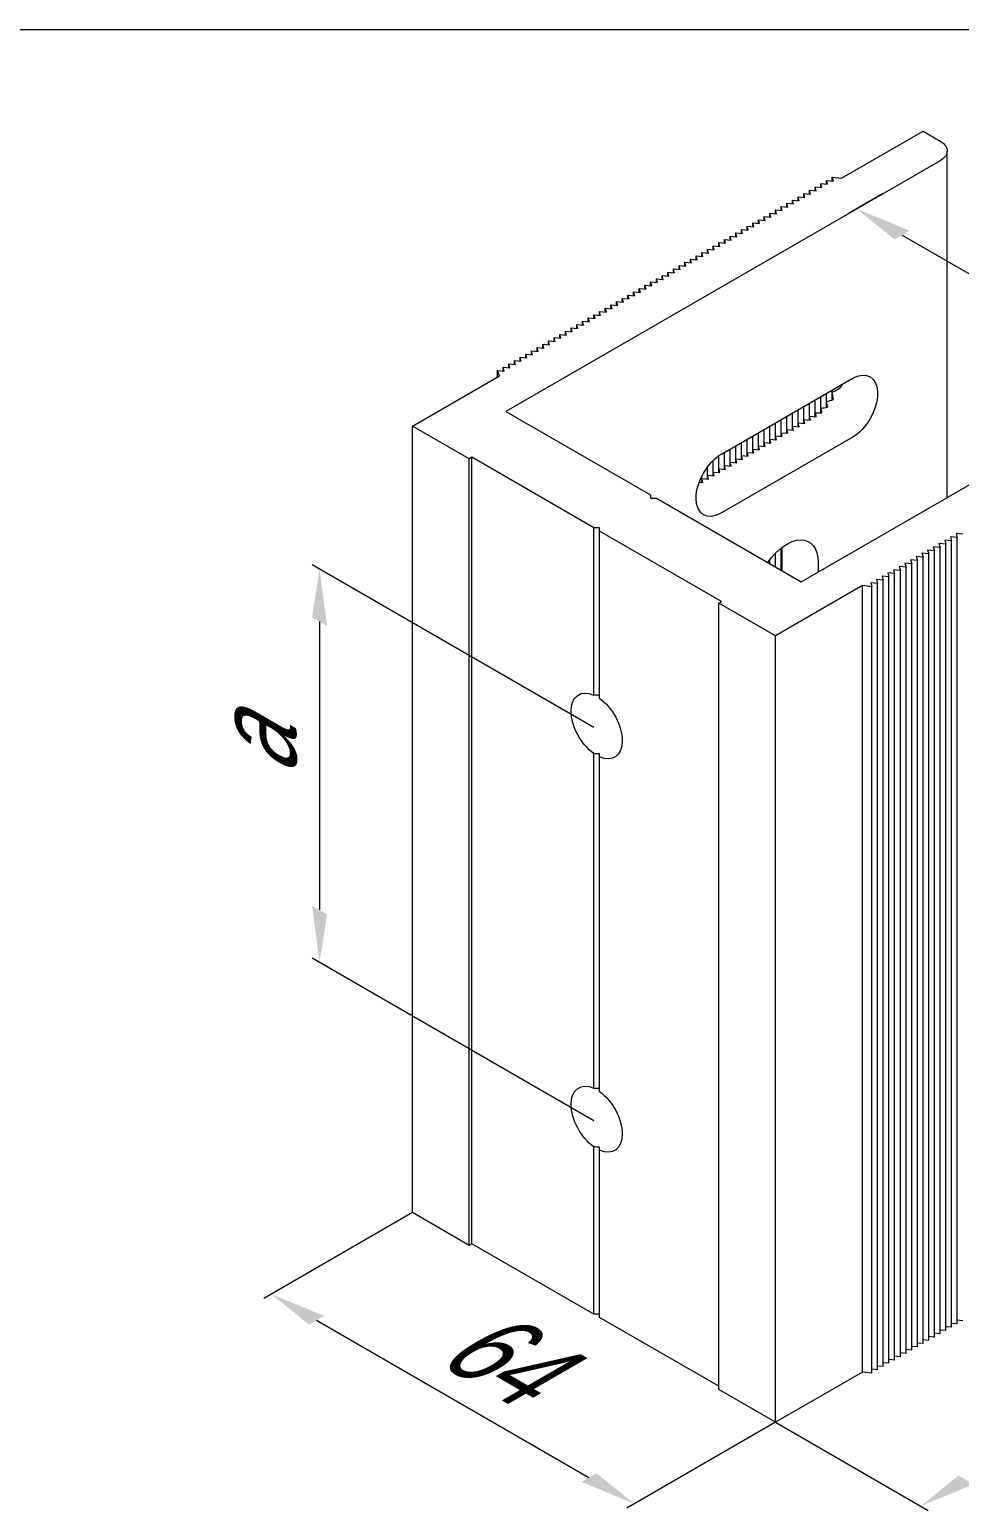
# Model space of a CAD drawing. Extents: x -37 to 4620, y -49 to 348.
# Drawn here: x 1769.68 to 1790.53, y 28.12 to 61.32 of the extents above; entities that cross this region are included whole.
import ezdxf

# ---------------------------------------------------------------- set-up
doc = ezdxf.new("R2010")
doc.units = 0
doc.header["$LTSCALE"] = 5
for name, color, linetype, lineweight in [('4', 160, 'CONTINUOUS', 18), ('PV-B6A89', 7, 'CONTINUOUS', 15), ('Рамки', 1, 'CONTINUOUS', 15)]:
    doc.layers.add(name, color=color, linetype=linetype, lineweight=lineweight)
doc.styles.add('14', font='RUSS.SHX', dxfattribs={"width": 0.7, "height": 14})

msp = doc.modelspace()

# ---------------------------------------------------------------- linework, layer by layer
at = {"layer": '4', "extrusion": (-3.2e-15, 0.816497, 0.57735)}
for p, q in [((1789.247, 56.715, 777.563), (1793.829, 54.069, 781.304)), ((1778.263, 34.794, 771.151), (1774.931, 32.871, 773.871)), ((1776.115, 32.378, 774.567), (1782.224, 28.851, 779.556)), ((1786.409, 30.091, 777.802), (1783.077, 28.168, 780.522)), ((1786.409, 30.091, 777.802), (1789.83, 28.116, 780.596))]:
    msp.add_line(p, q, dxfattribs=at)
at = {"layer": '4', "extrusion": (-0.707107, -0.408248, 0.57735)}
for p, q in [((1782.336, 45.67, 783.83), (1776.017, 49.318, 778.671)), ((1776.183, 48.047, 777.974), (1776.183, 41.58, 773.402)), ((1782.336, 36.852, 777.594), (1776.017, 40.5, 772.435))]:
    msp.add_line(p, q, dxfattribs=at)
at = {"layer": '4', "extrusion": (-3.2e-15, 0.816497, 0.57735)}
for points in [[(-1789.417, 601.963, 495.234), (-1789.077, 602.303, 495.234), (-1788.229, 601.115, 495.234)], [(-1776.285, 613.568, 473.634), (-1775.945, 613.908, 473.634), (-1775.097, 612.72, 473.634)], [(-1782.394, 619.678, 473.634), (-1782.054, 620.017, 473.634), (-1783.242, 620.866, 473.634)], [(-1790.513, 619.768, 473.634), (-1790.853, 620.107, 473.634), (-1789.665, 620.956, 473.634)]]:
    msp.add_solid(points, dxfattribs=at)
at = {"layer": '4', "extrusion": (-0.707107, -0.408248, 0.57735)}
for points in [[(846.312, 1537.005, -826.402), (846.651, 1537.344, -826.402), (845.463, 1538.193, -826.402)], [(851.912, 1531.405, -826.402), (852.252, 1531.744, -826.402), (853.1, 1530.556, -826.402)]]:
    msp.add_solid(points, dxfattribs=at)
at = {"layer": 'PV-B6A89', "extrusion": (-3.2e-15, 0.816497, 0.57735)}
for p, q in [((1787.892, 57.99, 697.412), (1789.718, 59.044, 697.412)), ((1789.718, 59.044, 697.412), (1790.1, 58.824, 697.412)), ((1790.258, 50.832, 697.412), (1790.258, 58.603, 697.412)), ((1790.1, 58.383, 697.412), (1780.363, 52.761, 697.412)), ((1787.3, 57.71, 697.412), (1787.3, 57.795, 697.412)), ((1787.3, 57.795, 697.412), (1787.451, 57.781, 697.412)), ((1787.324, 57.708, 697.412), (1787.3, 57.795, 697.412)), ((1787.427, 57.783, 697.412), (1787.427, 57.869, 697.412)), ((1787.427, 57.869, 697.412), (1787.578, 57.854, 697.412)), ((1787.451, 57.781, 697.412), (1787.427, 57.869, 697.412)), ((1787.554, 57.857, 697.412), (1787.554, 57.942, 697.412)), ((1787.554, 57.942, 697.412), (1787.706, 57.928, 697.412)), ((1787.578, 57.854, 697.412), (1787.554, 57.942, 697.412)), ((1787.681, 57.93, 697.412), (1787.681, 58.015, 697.412)), ((1787.681, 58.015, 697.412), (1787.892, 57.99, 697.412)), ((1787.706, 57.928, 697.412), (1787.681, 58.015, 697.412)), ((1786.79, 57.416, 697.412), (1786.79, 57.501, 697.412)), ((1786.79, 57.501, 697.412), (1786.942, 57.487, 697.412)), ((1786.815, 57.414, 697.412), (1786.79, 57.501, 697.412)), ((1786.918, 57.489, 697.412), (1786.918, 57.575, 697.412)), ((1786.918, 57.575, 697.412), (1787.069, 57.561, 697.412)), ((1786.942, 57.487, 697.412), (1786.918, 57.575, 697.412)), ((1787.045, 57.563, 697.412), (1787.045, 57.648, 697.412)), ((1787.045, 57.648, 697.412), (1787.197, 57.634, 697.412)), ((1787.069, 57.561, 697.412), (1787.045, 57.648, 697.412)), ((1787.172, 57.636, 697.412), (1787.172, 57.722, 697.412)), ((1787.172, 57.722, 697.412), (1787.324, 57.708, 697.412)), ((1787.197, 57.634, 697.412), (1787.172, 57.722, 697.412)), ((1788.807, 57.637, 776.259), (1788.063, 57.207, 776.867)), ((1786.154, 57.048, 697.412), (1786.154, 57.134, 697.412)), ((1786.154, 57.134, 697.412), (1786.306, 57.12, 697.412)), ((1786.178, 57.046, 697.412), (1786.154, 57.134, 697.412)), ((1786.281, 57.122, 697.412), (1786.281, 57.207, 697.412)), ((1786.281, 57.207, 697.412), (1786.433, 57.193, 697.412)), ((1786.306, 57.12, 697.412), (1786.281, 57.207, 697.412)), ((1786.409, 57.195, 697.412), (1786.409, 57.281, 697.412)), ((1786.409, 57.281, 697.412), (1786.56, 57.267, 697.412)), ((1786.433, 57.193, 697.412), (1786.409, 57.281, 697.412)), ((1786.536, 57.269, 697.412), (1786.536, 57.354, 697.412)), ((1786.536, 57.354, 697.412), (1786.687, 57.34, 697.412)), ((1786.56, 57.267, 697.412), (1786.536, 57.354, 697.412)), ((1786.663, 57.342, 697.412), (1786.663, 57.428, 697.412)), ((1786.663, 57.428, 697.412), (1786.815, 57.414, 697.412)), ((1786.687, 57.34, 697.412), (1786.663, 57.428, 697.412)), ((1785.645, 56.754, 697.412), (1785.645, 56.84, 697.412)), ((1785.645, 56.84, 697.412), (1785.796, 56.826, 697.412)), ((1785.669, 56.752, 697.412), (1785.645, 56.84, 697.412)), ((1785.772, 56.828, 697.412), (1785.772, 56.913, 697.412)), ((1785.772, 56.913, 697.412), (1785.924, 56.899, 697.412)), ((1785.796, 56.826, 697.412), (1785.772, 56.913, 697.412)), ((1785.899, 56.901, 697.412), (1785.899, 56.987, 697.412)), ((1785.899, 56.987, 697.412), (1786.051, 56.973, 697.412)), ((1785.924, 56.899, 697.412), (1785.899, 56.987, 697.412)), ((1786.027, 56.975, 697.412), (1786.027, 57.06, 697.412)), ((1786.027, 57.06, 697.412), (1786.178, 57.046, 697.412)), ((1786.051, 56.973, 697.412), (1786.027, 57.06, 697.412)), ((1785.009, 56.387, 697.412), (1785.009, 56.472, 697.412)), ((1785.009, 56.472, 697.412), (1785.16, 56.458, 697.412)), ((1785.033, 56.385, 697.412), (1785.009, 56.472, 697.412)), ((1785.136, 56.461, 697.412), (1785.136, 56.546, 697.412)), ((1785.136, 56.546, 697.412), (1785.287, 56.532, 697.412)), ((1785.16, 56.458, 697.412), (1785.136, 56.546, 697.412)), ((1785.263, 56.534, 697.412), (1785.263, 56.619, 697.412)), ((1785.263, 56.619, 697.412), (1785.415, 56.605, 697.412)), ((1785.287, 56.532, 697.412), (1785.263, 56.619, 697.412)), ((1785.39, 56.607, 697.412), (1785.39, 56.693, 697.412)), ((1785.39, 56.693, 697.412), (1785.542, 56.679, 697.412)), ((1785.415, 56.605, 697.412), (1785.39, 56.693, 697.412)), ((1785.518, 56.681, 697.412), (1785.518, 56.766, 697.412)), ((1785.518, 56.766, 697.412), (1785.669, 56.752, 697.412)), ((1785.542, 56.679, 697.412), (1785.518, 56.766, 697.412)), ((1784.499, 56.093, 697.412), (1784.499, 56.178, 697.412)), ((1784.499, 56.178, 697.412), (1784.651, 56.164, 697.412)), ((1784.524, 56.091, 697.412), (1784.499, 56.178, 697.412)), ((1784.627, 56.167, 697.412), (1784.627, 56.252, 697.412)), ((1784.627, 56.252, 697.412), (1784.778, 56.238, 697.412)), ((1784.651, 56.164, 697.412), (1784.627, 56.252, 697.412)), ((1784.754, 56.24, 697.412), (1784.754, 56.325, 697.412)), ((1784.754, 56.325, 697.412), (1784.906, 56.311, 697.412)), ((1784.778, 56.238, 697.412), (1784.754, 56.325, 697.412)), ((1784.881, 56.314, 697.412), (1784.881, 56.399, 697.412)), ((1784.881, 56.399, 697.412), (1785.033, 56.385, 697.412)), ((1784.906, 56.311, 697.412), (1784.881, 56.399, 697.412)), ((1783.863, 55.726, 697.412), (1783.863, 55.811, 697.412)), ((1783.863, 55.811, 697.412), (1784.015, 55.797, 697.412)), ((1783.887, 55.723, 697.412), (1783.863, 55.811, 697.412)), ((1783.99, 55.799, 697.412), (1783.99, 55.884, 697.412)), ((1783.99, 55.884, 697.412), (1784.142, 55.87, 697.412)), ((1784.015, 55.797, 697.412), (1783.99, 55.884, 697.412)), ((1784.118, 55.873, 697.412), (1784.118, 55.958, 697.412)), ((1784.118, 55.958, 697.412), (1784.269, 55.944, 697.412)), ((1784.142, 55.87, 697.412), (1784.118, 55.958, 697.412)), ((1784.245, 55.946, 697.412), (1784.245, 56.031, 697.412)), ((1784.245, 56.031, 697.412), (1784.396, 56.017, 697.412)), ((1784.269, 55.944, 697.412), (1784.245, 56.031, 697.412)), ((1784.372, 56.02, 697.412), (1784.372, 56.105, 697.412)), ((1784.372, 56.105, 697.412), (1784.524, 56.091, 697.412)), ((1784.396, 56.017, 697.412), (1784.372, 56.105, 697.412)), ((1783.378, 55.429, 697.412), (1783.354, 55.517, 697.412)), ((1783.354, 55.432, 697.412), (1783.354, 55.517, 697.412)), ((1783.354, 55.517, 697.412), (1783.505, 55.503, 697.412)), ((1783.505, 55.503, 697.412), (1783.481, 55.59, 697.412)), ((1783.481, 55.505, 697.412), (1783.481, 55.59, 697.412)), ((1783.481, 55.59, 697.412), (1783.633, 55.576, 697.412)), ((1783.633, 55.576, 697.412), (1783.608, 55.664, 697.412)), ((1783.608, 55.579, 697.412), (1783.608, 55.664, 697.412)), ((1783.608, 55.664, 697.412), (1783.76, 55.65, 697.412)), ((1783.736, 55.652, 697.412), (1783.736, 55.737, 697.412)), ((1783.736, 55.737, 697.412), (1783.887, 55.723, 697.412)), ((1783.76, 55.65, 697.412), (1783.736, 55.737, 697.412)), ((1782.742, 55.062, 697.412), (1782.717, 55.15, 697.412)), ((1782.717, 55.064, 697.412), (1782.717, 55.15, 697.412)), ((1782.717, 55.15, 697.412), (1782.869, 55.136, 697.412)), ((1782.869, 55.136, 697.412), (1782.845, 55.223, 697.412)), ((1782.845, 55.138, 697.412), (1782.845, 55.223, 697.412)), ((1782.845, 55.223, 697.412), (1782.996, 55.209, 697.412)), ((1782.996, 55.209, 697.412), (1782.972, 55.297, 697.412)), ((1782.972, 55.211, 697.412), (1782.972, 55.297, 697.412)), ((1782.972, 55.297, 697.412), (1783.124, 55.283, 697.412)), ((1783.124, 55.283, 697.412), (1783.099, 55.37, 697.412)), ((1783.099, 55.285, 697.412), (1783.099, 55.37, 697.412)), ((1783.099, 55.37, 697.412), (1783.251, 55.356, 697.412)), ((1783.251, 55.356, 697.412), (1783.227, 55.444, 697.412)), ((1783.227, 55.358, 697.412), (1783.227, 55.444, 697.412)), ((1783.227, 55.444, 697.412), (1783.378, 55.429, 697.412)), ((1782.233, 54.768, 697.412), (1782.208, 54.856, 697.412)), ((1782.208, 54.77, 697.412), (1782.208, 54.856, 697.412)), ((1782.208, 54.856, 697.412), (1782.36, 54.842, 697.412)), ((1782.36, 54.842, 697.412), (1782.336, 54.929, 697.412)), ((1782.336, 54.844, 697.412), (1782.336, 54.929, 697.412)), ((1782.336, 54.929, 697.412), (1782.487, 54.915, 697.412)), ((1782.487, 54.915, 697.412), (1782.463, 55.003, 697.412)), ((1782.463, 54.917, 697.412), (1782.463, 55.003, 697.412)), ((1782.463, 55.003, 697.412), (1782.615, 54.989, 697.412)), ((1782.615, 54.989, 697.412), (1782.59, 55.076, 697.412)), ((1782.59, 54.991, 697.412), (1782.59, 55.076, 697.412)), ((1782.59, 55.076, 697.412), (1782.742, 55.062, 697.412)), ((1781.596, 54.401, 697.412), (1781.572, 54.488, 697.412)), ((1781.572, 54.403, 697.412), (1781.572, 54.488, 697.412)), ((1781.572, 54.488, 697.412), (1781.724, 54.474, 697.412)), ((1781.724, 54.474, 697.412), (1781.699, 54.562, 697.412)), ((1781.699, 54.476, 697.412), (1781.699, 54.562, 697.412)), ((1781.699, 54.562, 697.412), (1781.851, 54.548, 697.412)), ((1781.851, 54.548, 697.412), (1781.827, 54.635, 697.412)), ((1781.827, 54.55, 697.412), (1781.827, 54.635, 697.412)), ((1781.827, 54.635, 697.412), (1781.978, 54.621, 697.412)), ((1781.978, 54.621, 697.412), (1781.954, 54.709, 697.412)), ((1781.954, 54.623, 697.412), (1781.954, 54.709, 697.412)), ((1781.954, 54.709, 697.412), (1782.105, 54.695, 697.412)), ((1782.105, 54.695, 697.412), (1782.081, 54.782, 697.412)), ((1782.081, 54.697, 697.412), (1782.081, 54.782, 697.412)), ((1782.081, 54.782, 697.412), (1782.233, 54.768, 697.412)), ((1786.981, 48.94, 697.412), (1796.718, 54.562, 697.412)), ((1781.087, 54.107, 697.412), (1781.063, 54.194, 697.412)), ((1781.063, 54.109, 697.412), (1781.063, 54.194, 697.412)), ((1781.063, 54.194, 697.412), (1781.214, 54.18, 697.412)), ((1781.214, 54.18, 697.412), (1781.19, 54.268, 697.412)), ((1781.19, 54.182, 697.412), (1781.19, 54.268, 697.412)), ((1781.19, 54.268, 697.412), (1781.342, 54.254, 697.412)), ((1781.342, 54.254, 697.412), (1781.317, 54.341, 697.412)), ((1781.317, 54.256, 697.412), (1781.317, 54.341, 697.412)), ((1781.317, 54.341, 697.412), (1781.469, 54.327, 697.412)), ((1781.469, 54.327, 697.412), (1781.445, 54.415, 697.412)), ((1781.445, 54.329, 697.412), (1781.445, 54.415, 697.412)), ((1781.445, 54.415, 697.412), (1781.596, 54.401, 697.412)), ((1780.451, 53.739, 697.412), (1780.426, 53.827, 697.412)), ((1780.426, 53.742, 697.412), (1780.426, 53.827, 697.412)), ((1780.426, 53.827, 697.412), (1780.578, 53.813, 697.412)), ((1780.578, 53.813, 697.412), (1780.554, 53.9, 697.412)), ((1780.554, 53.815, 697.412), (1780.554, 53.9, 697.412)), ((1780.554, 53.9, 697.412), (1780.705, 53.886, 697.412)), ((1780.705, 53.886, 697.412), (1780.681, 53.974, 697.412)), ((1780.681, 53.889, 697.412), (1780.681, 53.974, 697.412)), ((1780.681, 53.974, 697.412), (1780.833, 53.96, 697.412)), ((1780.833, 53.96, 697.412), (1780.808, 54.047, 697.412)), ((1780.808, 53.962, 697.412), (1780.808, 54.047, 697.412)), ((1780.808, 54.047, 697.412), (1780.96, 54.033, 697.412)), ((1780.96, 54.033, 697.412), (1780.936, 54.121, 697.412)), ((1780.936, 54.036, 697.412), (1780.936, 54.121, 697.412)), ((1780.936, 54.121, 697.412), (1781.087, 54.107, 697.412)), ((1778.263, 52.431, 697.412), (1780.216, 53.558, 697.412)), ((1780.216, 53.558, 697.412), (1780.172, 53.68, 697.412)), ((1780.172, 53.533, 697.412), (1780.172, 53.68, 697.412)), ((1780.172, 53.68, 697.412), (1780.323, 53.666, 697.412)), ((1780.323, 53.666, 697.412), (1780.299, 53.753, 697.412)), ((1780.299, 53.668, 697.412), (1780.299, 53.753, 697.412)), ((1780.299, 53.753, 697.412), (1780.451, 53.739, 697.412)), ((1785.199, 51.806, 697.412), (1788.127, 53.496, 697.412)), ((1787.554, 52.849, 697.412), (1787.554, 53.165, 697.412)), ((1787.681, 53.018, 697.412), (1787.681, 53.239, 697.412)), ((1787.045, 52.492, 697.412), (1787.045, 52.872, 697.412)), ((1787.172, 52.566, 697.412), (1787.172, 52.945, 697.412)), ((1787.3, 52.639, 697.412), (1787.3, 53.019, 697.412)), ((1787.427, 52.727, 697.412), (1787.427, 53.092, 697.412)), ((1780.363, 52.761, 697.412), (1783.608, 50.887, 697.412)), ((1786.409, 52.125, 697.412), (1786.409, 52.504, 697.412)), ((1786.536, 52.198, 697.412), (1786.536, 52.578, 697.412)), ((1786.663, 52.272, 697.412), (1786.663, 52.651, 697.412)), ((1786.79, 52.345, 697.412), (1786.79, 52.725, 697.412)), ((1786.918, 52.419, 697.412), (1786.918, 52.798, 697.412)), ((1786.918, 52.504, 697.412), (1787.069, 52.49, 697.412)), ((1786.942, 52.417, 697.412), (1786.918, 52.504, 697.412)), ((1787.045, 52.578, 697.412), (1787.197, 52.564, 697.412)), ((1787.069, 52.49, 697.412), (1787.045, 52.578, 697.412)), ((1787.172, 52.651, 697.412), (1787.324, 52.637, 697.412)), ((1787.197, 52.564, 697.412), (1787.172, 52.651, 697.412)), ((1779.535, 51.696, 697.412), (1778.263, 52.431, 697.412)), ((1778.263, 34.794, 697.412), (1778.263, 52.431, 697.412)), ((1788.127, 52.173, 697.412), (1785.199, 50.483, 697.412)), ((1785.772, 51.757, 697.412), (1785.772, 52.137, 697.412)), ((1785.899, 51.831, 697.412), (1785.899, 52.21, 697.412)), ((1786.027, 51.904, 697.412), (1786.027, 52.284, 697.412)), ((1786.154, 51.978, 697.412), (1786.154, 52.357, 697.412)), ((1786.281, 52.051, 697.412), (1786.281, 52.431, 697.412)), ((1786.281, 52.137, 697.412), (1786.433, 52.123, 697.412)), ((1786.306, 52.049, 697.412), (1786.281, 52.137, 697.412)), ((1786.409, 52.21, 697.412), (1786.56, 52.196, 697.412)), ((1786.433, 52.123, 697.412), (1786.409, 52.21, 697.412)), ((1786.536, 52.284, 697.412), (1786.687, 52.27, 697.412)), ((1786.56, 52.196, 697.412), (1786.536, 52.284, 697.412)), ((1786.663, 52.357, 697.412), (1786.815, 52.343, 697.412)), ((1786.687, 52.27, 697.412), (1786.663, 52.357, 697.412)), ((1786.79, 52.431, 697.412), (1786.942, 52.417, 697.412)), ((1786.815, 52.343, 697.412), (1786.79, 52.431, 697.412)), ((1785.263, 51.464, 697.412), (1785.263, 51.843, 697.412)), ((1785.39, 51.537, 697.412), (1785.39, 51.916, 697.412)), ((1785.518, 51.611, 697.412), (1785.518, 51.99, 697.412)), ((1785.645, 51.684, 697.412), (1785.645, 52.063, 697.412)), ((1785.772, 51.843, 697.412), (1785.924, 51.829, 697.412)), ((1785.796, 51.755, 697.412), (1785.772, 51.843, 697.412)), ((1785.899, 51.916, 697.412), (1786.051, 51.902, 697.412)), ((1785.924, 51.829, 697.412), (1785.899, 51.916, 697.412)), ((1786.027, 51.99, 697.412), (1786.178, 51.976, 697.412)), ((1786.051, 51.902, 697.412), (1786.027, 51.99, 697.412)), ((1786.154, 52.063, 697.412), (1786.306, 52.049, 697.412)), ((1786.178, 51.976, 697.412), (1786.154, 52.063, 697.412)), ((1779.599, 51.733, 697.412), (1779.535, 51.696, 697.412)), ((1779.535, 34.059, 697.412), (1779.535, 51.696, 697.412)), ((1782.336, 50.153, 697.412), (1779.599, 51.733, 697.412)), ((1779.599, 34.096, 697.412), (1779.599, 51.733, 697.412)), ((1784.881, 51.243, 697.412), (1784.881, 51.511, 697.412)), ((1785.009, 51.317, 697.412), (1785.009, 51.658, 697.412)), ((1785.136, 51.39, 697.412), (1785.136, 51.765, 697.412)), ((1785.136, 51.475, 697.412), (1785.287, 51.461, 697.412)), ((1785.16, 51.388, 697.412), (1785.136, 51.475, 697.412)), ((1785.263, 51.549, 697.412), (1785.415, 51.535, 697.412)), ((1785.287, 51.461, 697.412), (1785.263, 51.549, 697.412)), ((1785.39, 51.622, 697.412), (1785.542, 51.608, 697.412)), ((1785.415, 51.535, 697.412), (1785.39, 51.622, 697.412)), ((1785.518, 51.696, 697.412), (1785.669, 51.682, 697.412)), ((1785.542, 51.608, 697.412), (1785.518, 51.696, 697.412)), ((1785.645, 51.769, 697.412), (1785.796, 51.755, 697.412)), ((1785.669, 51.682, 697.412), (1785.645, 51.769, 697.412)), ((1784.698, 51.175, 697.412), (1784.778, 51.167, 697.412)), ((1784.754, 51.17, 697.412), (1784.754, 51.303, 697.412)), ((1784.754, 51.255, 697.412), (1784.906, 51.241, 697.412)), ((1784.778, 51.167, 697.412), (1784.754, 51.255, 697.412)), ((1784.881, 51.328, 697.412), (1785.033, 51.314, 697.412)), ((1784.906, 51.241, 697.412), (1784.881, 51.328, 697.412)), ((1785.009, 51.402, 697.412), (1785.16, 51.388, 697.412)), ((1785.033, 51.314, 697.412), (1785.009, 51.402, 697.412)), ((1783.608, 50.887, 697.412), (1783.608, 50.814, 697.412)), ((1783.608, 50.814, 697.412), (1783.736, 50.814, 697.412)), ((1783.736, 50.814, 697.412), (1786.981, 48.94, 697.412)), ((1782.336, 46.401, 697.412), (1782.336, 50.153, 697.412)), ((1782.463, 50.153, 697.412), (1782.336, 50.153, 697.412)), ((1782.463, 50.079, 697.412), (1782.463, 50.153, 697.412)), ((1782.463, 46.327, 697.412), (1782.463, 50.079, 697.412)), ((1785.199, 48.499, 697.412), (1782.463, 50.079, 697.412)), ((1790.354, 49.859, 697.412), (1790.203, 49.873, 697.412)), ((1790.203, 49.873, 697.412), (1790.227, 49.785, 697.412)), ((1790.482, 49.932, 697.412), (1790.33, 49.946, 697.412)), ((1790.33, 49.946, 697.412), (1790.354, 49.859, 697.412)), ((1790.354, 32.222, 697.412), (1790.354, 49.859, 697.412)), ((1790.609, 50.006, 697.412), (1790.457, 50.02, 697.412)), ((1790.457, 50.02, 697.412), (1790.482, 49.932, 697.412)), ((1790.482, 32.296, 697.412), (1790.482, 49.932, 697.412)), ((1786.409, 49.271, 697.412), (1786.409, 49.583, 697.412)), ((1786.536, 49.197, 697.412), (1786.536, 49.698, 697.412)), ((1786.56, 49.183, 697.412), (1786.56, 49.717, 697.412)), ((1789.718, 49.491, 697.412), (1789.566, 49.505, 697.412)), ((1789.566, 49.505, 697.412), (1789.591, 49.418, 697.412)), ((1789.845, 49.565, 697.412), (1789.694, 49.579, 697.412)), ((1789.694, 49.579, 697.412), (1789.718, 49.491, 697.412)), ((1789.718, 31.855, 697.412), (1789.718, 49.491, 697.412)), ((1789.972, 49.638, 697.412), (1789.821, 49.652, 697.412)), ((1789.821, 49.652, 697.412), (1789.845, 49.565, 697.412)), ((1789.845, 31.928, 697.412), (1789.845, 49.565, 697.412)), ((1790.1, 49.712, 697.412), (1789.948, 49.726, 697.412)), ((1789.948, 49.726, 697.412), (1789.972, 49.638, 697.412)), ((1789.972, 32.002, 697.412), (1789.972, 49.638, 697.412)), ((1790.227, 49.785, 697.412), (1790.075, 49.799, 697.412)), ((1790.075, 49.799, 697.412), (1790.1, 49.712, 697.412)), ((1790.1, 32.075, 697.412), (1790.1, 49.712, 697.412)), ((1790.227, 32.149, 697.412), (1790.227, 49.785, 697.412)), ((1786.281, 49.344, 697.412), (1786.281, 49.434, 697.412)), ((1787.363, 49.381, 697.412), (1787.363, 49.161, 697.412)), ((1789.209, 49.197, 697.412), (1789.057, 49.211, 697.412)), ((1789.057, 49.211, 697.412), (1789.081, 49.124, 697.412)), ((1789.336, 49.271, 697.412), (1789.184, 49.285, 697.412)), ((1789.184, 49.285, 697.412), (1789.209, 49.197, 697.412)), ((1789.209, 31.561, 697.412), (1789.209, 49.197, 697.412)), ((1789.463, 49.344, 697.412), (1789.312, 49.358, 697.412)), ((1789.312, 49.358, 697.412), (1789.336, 49.271, 697.412)), ((1789.336, 31.634, 697.412), (1789.336, 49.271, 697.412)), ((1789.591, 49.418, 697.412), (1789.439, 49.432, 697.412)), ((1789.439, 49.432, 697.412), (1789.463, 49.344, 697.412)), ((1789.463, 31.708, 697.412), (1789.463, 49.344, 697.412)), ((1789.591, 31.781, 697.412), (1789.591, 49.418, 697.412)), ((1788.362, 48.855, 697.412), (1786.409, 47.728, 697.412)), ((1788.572, 48.83, 697.412), (1788.362, 48.855, 697.412)), ((1788.362, 31.219, 697.412), (1788.362, 48.855, 697.412)), ((1788.7, 48.903, 697.412), (1788.548, 48.917, 697.412)), ((1788.548, 48.917, 697.412), (1788.572, 48.83, 697.412)), ((1788.572, 31.194, 697.412), (1788.572, 48.83, 697.412)), ((1788.827, 48.977, 697.412), (1788.675, 48.991, 697.412)), ((1788.675, 48.991, 697.412), (1788.7, 48.903, 697.412)), ((1788.7, 31.267, 697.412), (1788.7, 48.903, 697.412)), ((1788.954, 49.05, 697.412), (1788.803, 49.064, 697.412)), ((1788.803, 49.064, 697.412), (1788.827, 48.977, 697.412)), ((1788.827, 31.341, 697.412), (1788.827, 48.977, 697.412)), ((1789.081, 49.124, 697.412), (1788.93, 49.138, 697.412)), ((1788.93, 49.138, 697.412), (1788.954, 49.05, 697.412)), ((1788.954, 31.414, 697.412), (1788.954, 49.05, 697.412)), ((1789.081, 31.488, 697.412), (1789.081, 49.124, 697.412)), ((1785.136, 48.462, 697.412), (1785.199, 48.499, 697.412)), ((1786.409, 47.728, 697.412), (1785.136, 48.462, 697.412)), ((1785.136, 30.826, 697.412), (1785.136, 48.462, 697.412)), ((1786.409, 30.091, 697.412), (1786.409, 47.728, 697.412)), ((1782.336, 37.583, 697.412), (1782.336, 45.086, 697.412)), ((1782.463, 45.013, 697.412), (1782.463, 45.082, 697.412)), ((1782.463, 37.509, 697.412), (1782.463, 45.013, 697.412)), ((1782.336, 32.516, 697.412), (1782.336, 36.268, 697.412)), ((1782.463, 36.195, 697.412), (1782.463, 36.264, 697.412)), ((1782.463, 32.443, 697.412), (1782.463, 36.195, 697.412)), ((1779.535, 34.059, 697.412), (1778.263, 34.794, 697.412)), ((1779.599, 34.096, 697.412), (1779.535, 34.059, 697.412)), ((1782.336, 32.516, 697.412), (1779.599, 34.096, 697.412)), ((1782.463, 32.516, 697.412), (1782.336, 32.516, 697.412)), ((1785.136, 30.9, 697.412), (1782.463, 32.443, 697.412)), ((1790.354, 32.222, 697.412), (1790.227, 32.234, 697.412)), ((1790.482, 32.296, 697.412), (1790.354, 32.308, 697.412)), ((1790.609, 32.369, 697.412), (1790.482, 32.381, 697.412)), ((1789.845, 31.928, 697.412), (1789.718, 31.94, 697.412)), ((1789.972, 32.002, 697.412), (1789.845, 32.014, 697.412)), ((1790.1, 32.075, 697.412), (1789.972, 32.087, 697.412)), ((1790.227, 32.149, 697.412), (1790.1, 32.161, 697.412)), ((1789.209, 31.561, 697.412), (1789.081, 31.573, 697.412)), ((1789.336, 31.634, 697.412), (1789.209, 31.646, 697.412)), ((1789.463, 31.708, 697.412), (1789.336, 31.72, 697.412)), ((1789.591, 31.781, 697.412), (1789.463, 31.793, 697.412)), ((1789.718, 31.855, 697.412), (1789.591, 31.867, 697.412)), ((1788.362, 31.219, 697.412), (1786.409, 30.091, 697.412)), ((1788.572, 31.194, 697.412), (1788.362, 31.219, 697.412)), ((1788.7, 31.267, 697.412), (1788.572, 31.279, 697.412)), ((1788.827, 31.341, 697.412), (1788.7, 31.352, 697.412)), ((1788.954, 31.414, 697.412), (1788.827, 31.426, 697.412)), ((1789.081, 31.488, 697.412), (1788.954, 31.499, 697.412)), ((1786.409, 30.091, 697.412), (1785.136, 30.826, 697.412))]:
    msp.add_line(p, q, dxfattribs=at)
at = {"layer": 'PV-B6A89', "extrusion": (1e-16, 6e-16, -1)}
msp.add_ellipse((1789.718, 58.603, 697.412), major_axis=(0.54, 0), ratio=0.57735, start_param=-0.785398, end_param=0.785398, dxfattribs=at)
at = {"layer": 'PV-B6A89', "extrusion": (3e-16, 3e-16, -1)}
for centre, major_axis in [((1788.127, 52.835, 697.412), (0.405, 0.701)), ((1785.199, 51.145, 697.412), (-0.405, -0.701))]:
    msp.add_ellipse(centre, major_axis=major_axis, ratio=0.57735, start_param=-0.785398, end_param=2.356194, dxfattribs=at)
at = {"layer": 'PV-B6A89'}
for centre, major_axis, ratio, start_param, end_param in [((1786.555, 53.742, 697.412), (1.445, -0.219), 0.448588, -0.611758, -0.326492), ((1787.363, 53.276, 697.412), (0.405, 0.701), 0.57735, -1.179806, -1.125235), ((1786.972, 53.502, 697.412), (1.362, -0.164), 0.479414, -1.1732, -1.052483), ((1786.796, 53.603, 697.412), (1.362, -0.164), 0.479414, -0.924006, -0.783309), ((1787.148, 53.4, 697.412), (1.362, -0.164), 0.479414, -1.401696, -1.288944)]:
    msp.add_ellipse(centre, major_axis=major_axis, ratio=ratio, start_param=start_param, end_param=end_param, dxfattribs=at)
at = {"layer": 'PV-B6A89', "extrusion": (-1e-15, 2e-16, -1)}
msp.add_ellipse((1787.852, 52.994, 697.412), major_axis=(-0.171, 1.028), ratio=0.133179, start_param=-1.517425, end_param=-1.35603, dxfattribs=at)
at = {"layer": 'PV-B6A89', "extrusion": (-9e-16, 1e-16, -1)}
for centre, start_param, end_param in [((1787.5, 53.197, 697.412), -2.023059, -1.907316), ((1787.676, 53.095, 697.412), -1.786598, -1.658121), ((1787.324, 53.298, 697.412), -2.247152, -2.135811)]:
    msp.add_ellipse(centre, major_axis=(-0.171, 1.028), ratio=0.133179, start_param=start_param, end_param=end_param, dxfattribs=at)
at = {"layer": 'PV-B6A89', "extrusion": (2e-16, 1e-16, -1)}
msp.add_ellipse((1786.663, 48.977, 697.412), major_axis=(0.495, 0.857), ratio=0.57735, start_param=-1.441875, end_param=0.785398, dxfattribs=at)
at = {"layer": 'PV-B6A89', "extrusion": (-2e-16, 2e-16, -1)}
msp.add_ellipse((1782.399, 45.707, 697.412), major_axis=(-0.405, 0.701), ratio=0.57735, start_param=-2.244853, end_param=0.674057, dxfattribs=at)
at = {"layer": 'PV-B6A89', "extrusion": (0, 4e-16, -1)}
for centre, start_param, end_param in [((1782.463, 45.744, 697.412), -1.682137, -1.570796), ((1782.463, 45.744, 697.412), 1.570796, 1.682137), ((1782.463, 36.925, 697.412), -1.682137, -1.570796), ((1782.463, 36.925, 697.412), 1.570796, 1.682137)]:
    msp.add_ellipse(centre, major_axis=(1.146, 0), ratio=0.57735, start_param=start_param, end_param=end_param, dxfattribs=at)
at = {"layer": 'PV-B6A89', "extrusion": (1e-16, 2e-16, -1)}
msp.add_ellipse((1782.399, 45.707, 697.412), major_axis=(0.405, -0.701), ratio=0.57735, start_param=-2.244853, end_param=0.674057, dxfattribs=at)
at = {"layer": 'PV-B6A89', "extrusion": (-1e-16, 0, -1)}
msp.add_ellipse((1782.399, 36.889, 697.412), major_axis=(-0.405, 0.701), ratio=0.57735, start_param=-2.244853, end_param=0.674057, dxfattribs=at)
at = {"layer": 'PV-B6A89', "extrusion": (0, 2e-16, -1)}
msp.add_ellipse((1782.399, 36.889, 697.412), major_axis=(0.405, -0.701), ratio=0.57735, start_param=-2.244853, end_param=0.674057, dxfattribs=at)
at = {"layer": 'Рамки', "linetype": 'Continuous'}
msp.add_line((1700.197, 61.323), (1865, 61.323), dxfattribs=at)

# ---------------------------------------------------------------- texts
at = {"layer": '4', "extrusion": (-0.707107, -0.408248, 0.57735), "insert": (1774.783, 45.622, 774.545), "char_height": 2.52, "attachment_point": 5, "text_direction": (0, 0.816497, 0.57735), "style": '14'}
msp.add_mtext('\\A1;a', dxfattribs=at)
at = {"layer": '4', "extrusion": (-3.2e-15, 0.816497, 0.57735), "insert": (1780.57, 31.423, 775.918), "char_height": 2.52, "attachment_point": 5, "text_direction": (0.707107, -0.408248, 0.57735), "style": '14'}
msp.add_mtext('\\A1;64', dxfattribs=at)

doc.saveas('drawing.dxf')
